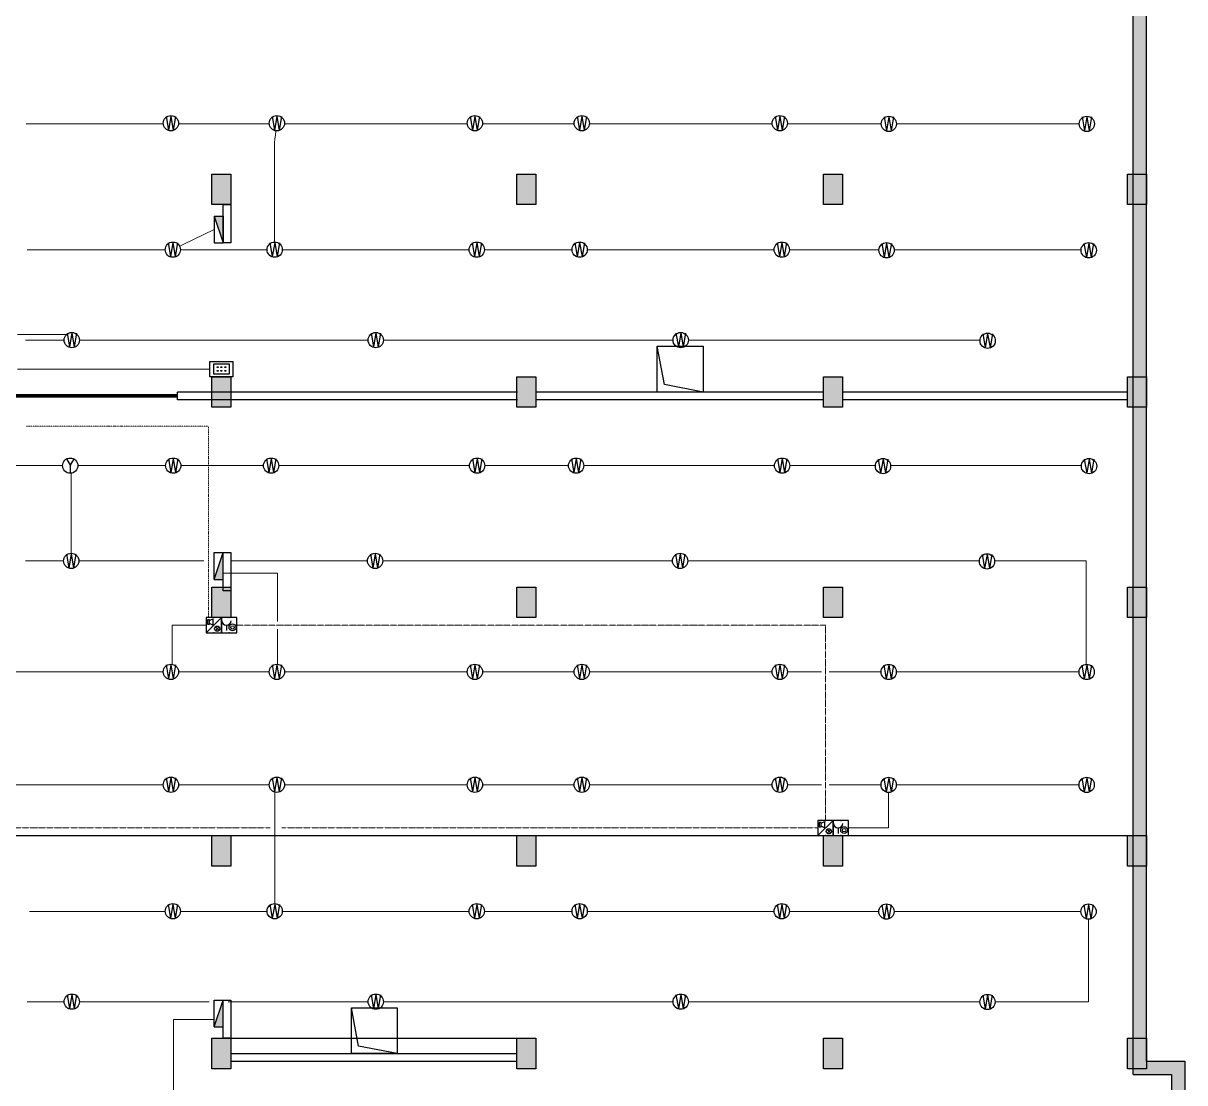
# Model space of a CAD drawing. Extents: x -1348811 to 123514, y -640545 to 749356.
# Drawn here: x -527251 to -496868, y -103422 to -75716 of the extents above; entities that cross this region are included whole.
import ezdxf
from ezdxf.enums import TextEntityAlignment as Align

# ---------------------------------------------------------------- set-up
doc = ezdxf.new("R2010")
doc.units = 0
doc.header["$LTSCALE"] = 10
doc.header["$MEASUREMENT"] = 0
for name, pattern in [('ACAD_ISO11W100', [33.5, 12, -3, 12, -3, 0.5, -3]), ('DASH', [0.35, 0.25, -0.1]), ('DASHDOT', [25.4, 12.7, -6.35, 0, -6.35]), ('常规', [20, 10, 0, 10])]:
    doc.linetypes.add(name, pattern=pattern)
doc.layers.get('0').update_dxf_attribs({"linetype": 'CONTINUOUS'})
for name, color, linetype in [('COLU', 1, 'CONTINUOUS'), ('COLU_HATCH', 252, 'CONTINUOUS'), ('jlq', 1, 'CONTINUOUS'), ('JPS-WALL', 7, 'CONTINUOUS'), ('JPS-XHS', 7, 'CONTINUOUS'), ('PUB_HATCH', 9, 'CONTINUOUS'), ('RD-equip', 3, 'CONTINUOUS'), ('RD-Text', 4, 'CONTINUOUS'), ('STAIR', 9, 'CONTINUOUS'), ('wall', 8, 'CONTINUOUS'), ('WINDOW', 4, 'CONTINUOUS'), ('排水设施', 163, 'CONTINUOUS')]:
    doc.layers.add(name, color=color, linetype=linetype)
doc.layers.add('RD-Line', color=2, linetype='常规', lineweight=0)
doc.styles.add('_TEL_DIM', font='SIMPLEX', dxfattribs={"width": 0.8, "height": 3.5, "bigfont": 'HZTXT'})
doc.styles.add('FS1', font='txt4.shx', dxfattribs={"width": 0.8, "bigfont": 'fstxt.shx'})
doc.styles.get("Standard").update_dxf_attribs({"font": 'GBENOR', "bigfont": 'GBCBIG'})
doc.linetypes.add('HD', pattern='A,3.5,-0.1,["HD",_TEL_DIM,S=0.07,R=0,X=0,Y=-0.1],-0.52', length=4.12)

# ---------------------------------------------------------------- blocks, each defined once
blk = doc.blocks.new('zw')
at = {"layer": 'COLU_HATCH'}
for points in [[(71950, -41100), (72450, -41100), (72450, -41900), (71950, -41900)], [(79927, -41100), (80427, -41100), (80427, -41900), (79927, -41900)], [(87950, -41100), (88450, -41100), (88450, -41900), (87950, -41900)], [(95900, -41100), (96400, -41100), (96400, -41900), (95900, -41900)], [(71950, -46400), (72450, -46400), (72450, -47200), (71950, -47200)], [(79927, -46400), (80427, -46400), (80427, -47200), (79927, -47200)], [(87950, -46400), (88450, -46400), (88450, -47200), (87950, -47200)], [(95900, -46400), (96400, -46400), (96400, -47200), (95900, -47200)], [(71950, -51900), (72450, -51900), (72450, -52700), (71950, -52700)], [(79927, -51900), (80427, -51900), (80427, -52700), (79927, -52700)], [(87950, -51900), (88450, -51900), (88450, -52700), (87950, -52700)], [(95900, -51900), (96400, -51900), (96400, -52700), (95900, -52700)], [(71950, -58400), (72450, -58400), (72450, -59200), (71950, -59200)], [(79927, -58400), (80427, -58400), (80427, -59200), (79927, -59200)], [(87950, -58400), (88450, -58400), (88450, -59200), (87950, -59200)], [(95900, -58400), (96400, -58400), (96400, -59200), (95900, -59200)], [(71950, -63700), (72450, -63700), (72450, -64500), (71950, -64500)], [(79927, -63700), (80427, -63700), (80427, -64500), (79927, -64500)], [(87950, -63700), (88450, -63700), (88450, -64500), (87950, -64500)], [(95900, -63700), (96400, -63700), (96400, -64500), (95900, -64500)]]:
    blk.add_hatch(color=256, dxfattribs=at).paths.add_polyline_path(points)
at = {"layer": 'COLU'}
for points in [[(71950, -41100), (72450, -41100), (72450, -41900), (71950, -41900)], [(79927, -41100), (80427, -41100), (80427, -41900), (79927, -41900)], [(87950, -41100), (88450, -41100), (88450, -41900), (87950, -41900)], [(95900, -41100), (96400, -41100), (96400, -41900), (95900, -41900)], [(71950, -46400), (72450, -46400), (72450, -47200), (71950, -47200)], [(79927, -46400), (80427, -46400), (80427, -47200), (79927, -47200)], [(87950, -46400), (88450, -46400), (88450, -47200), (87950, -47200)], [(95900, -46400), (96400, -46400), (96400, -47200), (95900, -47200)], [(71950, -51900), (72450, -51900), (72450, -52700), (71950, -52700)], [(79927, -51900), (80427, -51900), (80427, -52700), (79927, -52700)], [(87950, -51900), (88450, -51900), (88450, -52700), (87950, -52700)], [(95900, -51900), (96400, -51900), (96400, -52700), (95900, -52700)], [(71950, -58400), (72450, -58400), (72450, -59200), (71950, -59200)], [(79927, -58400), (80427, -58400), (80427, -59200), (79927, -59200)], [(87950, -58400), (88450, -58400), (88450, -59200), (87950, -59200)], [(95900, -58400), (96400, -58400), (96400, -59200), (95900, -59200)], [(71950, -63700), (72450, -63700), (72450, -64500), (71950, -64500)], [(79927, -63700), (80427, -63700), (80427, -64500), (79927, -64500)], [(87950, -63700), (88450, -63700), (88450, -64500), (87950, -64500)], [(95900, -63700), (96400, -63700), (96400, -64500), (95900, -64500)]]:
    blk.add_lwpolyline(points, close=True, dxfattribs=at)
blk = doc.blocks.new('jlqq')
at = {"layer": 'PUB_HATCH'}
h = blk.add_hatch(color=256, dxfattribs=at)
h.paths.add_polyline_path([(97555, -31015), (89105, -31015), (89105, -36415), (73105, -36415), (73105, -42615), (97205, -42615), (97205, -71865), (98205, -71865), (98205, -74756), (98555, -74757), (98555, -71515), (97555, -71515)])
h.paths.add_polyline_path([(97205, -42315), (73405, -42315), (73405, -36715), (89405, -36715), (89405, -31315), (97205, -31315)], flags=16)
at = {"layer": 'jlq'}
for p, q in [((97555, -71515), (97555, -31015)), ((97205, -71865), (97205, -42615)), ((97555, -71515), (98555, -71515)), ((98555, -71515), (98555, -74757)), ((97205, -71865), (98205, -71865)), ((98205, -71865), (98205, -74756))]:
    blk.add_line(p, q, dxfattribs=at)
blk = doc.blocks.new('A$C00D673E7')
at = {"layer": '排水设施'}
blk.add_lwpolyline([(0, 0), (1200, 0), (1200, 1200), (0, 1200)], close=True, dxfattribs=at)
blk.add_lwpolyline([(1200, 1200), (189, 1005), (0, 0)], dxfattribs=at)
blk = doc.blocks.new('WG')
at = {"layer": 'RD-equip'}
blk.add_circle((0, 0), 200, dxfattribs=at)
at = {"layer": 'RD-equip', "color": 4, "style": 'FS1', "width": 0.8}
blk.add_attdef('消防', text='', height=360, dxfattribs=at).set_placement((0, 0), align=Align.MIDDLE)
blk = doc.blocks.new('WWWW')
at = {"layer": 'RD-equip'}
blk.add_blockref('WG', (0, 0), dxfattribs=at).add_auto_attribs({'消防': 'W'})
blk = doc.blocks.new('yy')
at = {"layer": 'RD-equip'}
blk.add_circle((0, 0), 200, dxfattribs=at)
at = {"layer": 'RD-equip', "color": 4, "style": 'FS1', "width": 0.8}
blk.add_attdef('Y', text='', height=360, dxfattribs=at).set_placement((0, 0), align=Align.MIDDLE)
blk = doc.blocks.new('YYYY')
at = {"layer": 'RD-equip'}
blk.add_blockref('yy', (0, 0), dxfattribs=at).add_auto_attribs({'Y': 'Y'})
blk = doc.blocks.new('$equip$00001636')
for p, q in [((0.5, 0), (-0.5, 0)), ((0.5, 0), (-0.5, -1)), ((-0.5, 0), (-0.5, -1)), ((0.5, -1), (0.5, 0)), ((-0.417, -0.135, 0), (-0.417, -0.435, 0)), ((-0.269, -0.135, 0), (-0.417, -0.135, 0)), ((-0.417, -0.435, 0), (-0.269, -0.435, 0)), ((-0.269, -0.185, 0), (-0.069, -0.085, 0)), ((-0.269, -0.435, 0), (-0.269, -0.135, 0)), ((-0.069, -0.485, 0), (-0.269, -0.385, 0)), ((-0.069, -0.085, 0), (-0.069, -0.485, 0)), ((0.105, -0.602), (0.344, -0.841)), ((0.105, -0.841), (0.344, -0.602)), ((-0.5, -1), (0.5, -1))]:
    blk.add_line(p, q)
blk.add_circle((0.225, -0.722), 0.169)
for p in [(0, 0), (-0.5, -0.5), (0.5, -0.5), (0, -1)]:
    blk.add_point(p)
at = {"flags": 9}
blk.add_attdef('A', (0, 0), '', height=0.00002, dxfattribs=at)
blk.add_attdef('B', text='', height=0.4, dxfattribs=at).set_placement((0.884, -0.7), align=Align.MIDDLE_CENTER)
blk = doc.blocks.new('$equip$00001630')
for p, q in [((-0.5, 0), (-0.5, -1)), ((0.5, 0), (-0.5, 0)), ((0.5, -1), (0.5, 0)), ((-0.169, -0.5), (-0.169, -0.85)), ((-0.5, -1), (0.5, -1))]:
    blk.add_line(p, q)
for radius in [0.226, 0.113]:
    blk.add_circle((0.227, -0.64), radius)
blk.add_arc((-0.169, -0.2), 0.3, 180, 0)
for p in [(0, 0), (-0.5, -0.5), (0.5, -0.5), (0, -1)]:
    blk.add_point(p)
at = {"flags": 9}
blk.add_attdef('A', (0, 0), '', height=0.00002, dxfattribs=at)
blk.add_attdef('B', text='', height=0.4, dxfattribs=at).set_placement((0.884, -0.7), align=Align.MIDDLE_CENTER)
blk = doc.blocks.new('DXHS')
at = {"layer": 'JPS-XHS'}
blk.add_hatch(color=256, dxfattribs=at).paths.add_polyline_path([(-350, 240), (-350, 0), (350, 0)])
at = {"layer": 'JPS-XHS', "linetype": 'Continuous'}
for p, q in [((-350, 240), (-350, 0)), ((-350, 240), (350, 240)), ((-350, 0), (350, 0)), ((350, 240), (350, 0))]:
    blk.add_line(p, q, dxfattribs=at)
at = {"layer": 'JPS-XHS'}
blk.add_line((-350, 240), (350, 0), dxfattribs=at)
blk = doc.blocks.new('dafsdgdgdfgh')
at = {"layer": 'RD-equip'}
blk.add_lwpolyline([(300, 400), (300, 0), (-300, 0), (-300, 400)], close=True, dxfattribs=at)
at = {"layer": 'RD-Text'}
for points in [[(200, 333), (200, 67), (-200, 67), (-200, 333)], [(-113, 257), (-87, 257), (-87, 237), (-113, 237)], [(-113, 163), (-87, 163), (-87, 143), (-113, 143)], [(-13, 257), (13, 257), (13, 237), (-13, 237)], [(-13, 163), (13, 163), (13, 143), (-13, 143)], [(87, 257), (113, 257), (113, 237), (87, 237)], [(87, 163), (113, 163), (113, 143), (87, 143)]]:
    blk.add_lwpolyline(points, close=True, dxfattribs=at)

msp = doc.modelspace()

# ---------------------------------------------------------------- linework, layer by layer
at = {"layer": 'COLU_HATCH'}
msp.add_line((-522067.7, -102259.4), (-514067.7, -102259.4), dxfattribs=at)
at = {"layer": 'JPS-WALL'}
for points in [[(-521817.7, -80459.4), (-521817.7, -81459.4), (-522017.7, -81459.4), (-522017.7, -80459.4)], [(-521817.7, -89559.4), (-521817.7, -90559.4), (-522017.7, -90559.4), (-522017.7, -89559.4)], [(-521817.7, -101259.4), (-521817.7, -102259.4), (-522017.7, -102259.4), (-522017.7, -101259.4)]]:
    msp.add_lwpolyline(points, close=True, dxfattribs=at)
at = {"layer": 'RD-Line'}
for p, q in [((-524210.5, -78346.9), (-527170.9, -78346.9)), ((-523587, -78346.9), (-524210.5, -78346.9)), ((-520816.4, -78346.9), (-523188.4, -78346.9)), ((-515637, -78346.9), (-520417.7, -78346.9)), ((-512839.1, -78346.9), (-515238.4, -78346.9)), ((-507659.8, -78346.9), (-512440.5, -78346.9)), ((-504808.5, -78346.9), (-507261.1, -78346.9)), ((-499629.2, -78346.9), (-504408.5, -78346.9)), ((-520678.9, -78839.9), (-520641.1, -78529)), ((-520678.9, -81437.1), (-520678.9, -78839.9)), ((-522257.7, -81109.4), (-523158, -81549.2)), ((-527145.1, -81637), (-524210.5, -81637)), ((-524210.5, -81637), (-523537.7, -81637)), ((-523137.7, -81637), (-520873.5, -81637)), ((-520473.5, -81637), (-515587.7, -81637)), ((-515187.7, -81637), (-512896.2, -81637)), ((-512496.2, -81637), (-507610.4, -81637)), ((-507210.4, -81637), (-504865.9, -81637)), ((-504467.2, -81637), (-499580.1, -81637)), ((-526118, -83856.1), (-527399, -83856.1)), ((-527191.9, -84001.3), (-526180.4, -84001.3)), ((-525780.4, -84001.3), (-524210.5, -84001.3)), ((-524210.5, -84001.3), (-518230.4, -84001.3)), ((-517830.4, -84001.3), (-510253.1, -84001.3)), ((-509853.1, -84001.3), (-502222.8, -84001.3)), ((-528516.5, -87284.8), (-526222, -87284.8)), ((-525995.1, -89575), (-525995.1, -87483)), ((-525822, -87284.8), (-524210, -87284.8)), ((-524210, -87284.8), (-523527.4, -87284.8)), ((-523127.4, -87284.8), (-520966.5, -87284.8)), ((-520566.5, -87284.8), (-515577.4, -87284.8)), ((-515177.4, -87284.8), (-512989.3, -87284.8)), ((-512589.3, -87284.8), (-507600.1, -87284.8)), ((-507200.1, -87284.8), (-504960.5, -87284.8)), ((-504561.3, -87284.8), (-499571.4, -87284.8)), ((-527195.4, -89775), (-526196, -89775)), ((-525796, -89775), (-524210, -89775)), ((-524210, -89775), (-522527.1, -89775)), ((-521811.1, -89775), (-518246, -89775)), ((-517846, -89775), (-510268.8, -89775)), ((-509868.8, -89775), (-502240, -89775)), ((-501840.8, -89775), (-499443.1, -89775)), ((-499443.1, -92480.9), (-499443.1, -89775)), ((-522017.7, -90096.8), (-520600.7, -90096.8)), ((-520600.7, -91359.4), (-520600.7, -90096.8)), ((-522467.6, -91459.4), (-523354.4, -91459.4)), ((-523354.4, -92479.3), (-523354.4, -91459.4)), ((-520600.7, -92477.2), (-520600.7, -91559.4)), ((-528367, -92676.5), (-524210, -92676.5)), ((-524210, -92676.5), (-523587.7, -92676.5)), ((-523187.7, -92676.5), (-520817, -92676.5)), ((-520417, -92676.5), (-515637.7, -92676.5)), ((-515237.7, -92676.5), (-512839.8, -92676.5)), ((-512439.8, -92676.5), (-507660.5, -92676.5)), ((-507260.5, -92676.5), (-506367.6, -92676.5)), ((-506167.6, -92676.5), (-504812.7, -92676.5)), ((-504412.8, -92676.5), (-499633.4, -92676.5)), ((-524210, -95632.6), (-528367.1, -95632.6)), ((-523587.7, -95632.6), (-524210, -95632.6)), ((-520817, -95632.6), (-523187.8, -95632.6)), ((-515637.7, -95632.6), (-520417.1, -95632.6)), ((-512839.7, -95632.6), (-515237.8, -95632.6)), ((-507660.4, -95632.6), (-512439.8, -95632.6)), ((-506367.6, -95632.6), (-507260.5, -95632.6)), ((-504812.8, -95632.6), (-506167.6, -95632.6)), ((-499633.4, -95632.6), (-504412.8, -95632.6)), ((-520671.3, -98737), (-520671.3, -95821)), ((-504619.5, -95832.5), (-504619.5, -96759.4)), ((-505667.7, -96759.4), (-504619.5, -96759.4)), ((-524210, -98945.2), (-527091.3, -98945.2)), ((-523537.5, -98945.2), (-524210, -98945.2)), ((-520873.3, -98945.2), (-523137.9, -98945.2)), ((-515587.5, -98945.2), (-520473.6, -98945.2)), ((-512896.1, -98945.2), (-515187.9, -98945.2)), ((-507610.3, -98945.2), (-512496.4, -98945.2)), ((-504871, -98945.2), (-507210.6, -98945.2)), ((-499585.2, -98945.2), (-504471, -98945.2)), ((-499388.6, -99145.2), (-499388.6, -101306.9)), ((-526180.2, -101309.5), (-527147.3, -101309.5)), ((-524210, -101309.5), (-525780.5, -101309.5)), ((-522386.1, -101309.5), (-524210, -101309.5)), ((-518230.2, -101309.5), (-521892.2, -101309.5)), ((-510253, -101309.5), (-517830.5, -101309.5)), ((-502227.9, -101309.5), (-509853.3, -101309.5)), ((-501828, -101306.9), (-499388.6, -101306.9)), ((-522257.7, -101769), (-523317.8, -101769)), ((-523317.8, -104191.1), (-523317.8, -101769))]:
    msp.add_line(p, q, dxfattribs=at)
at = {"layer": 'RD-Line', "linetype": 'HD', "ltscale": 0.4}
msp.add_line((-527399, -84759.5), (-522367.6, -84759.5), dxfattribs=at)
at = {"layer": 'RD-Line', "color": 1, "linetype": 'DASHDOT', "ltscale": 0.04}
for p in [(-527175.4, -86254.1), (-522407.9, -91259.4)]:
    msp.add_line(p, (-522407.9, -86254.1), dxfattribs=at)
at = {"layer": 'RD-Line', "color": 1, "linetype": 'ACAD_ISO11W100', "ltscale": 0.05}
for p, q in [((-521667.7, -91459.4), (-506267.6, -91459.4)), ((-506267.6, -96559.5), (-506267.6, -91459.4)), ((-520794.8, -96759.4), (-529722.7, -96759.4)), ((-506467.6, -96759.4), (-520489.5, -96759.4))]:
    msp.add_line(p, q, dxfattribs=at)
at = {"layer": 'STAIR'}
msp.add_line((-537817.7, -96959.4), (-498167.7, -96959.4), dxfattribs=at)
at = {"layer": 'wall'}
for p, q in [((-514317.7, -85359.4), (-523217.7, -85359.4)), ((-523217.7, -85559.4), (-523217.7, -85359.4)), ((-506317.7, -85359.4), (-513817.7, -85359.4)), ((-498367.7, -85359.4), (-505817.7, -85359.4)), ((-514317.7, -85559.4), (-523217.7, -85559.4)), ((-506317.7, -85559.4), (-513817.7, -85559.4)), ((-498367.7, -85559.4), (-505817.7, -85559.4)), ((-521817.7, -102659.4), (-514340.4, -102659.4)), ((-521817.7, -102859.4), (-514340.4, -102859.4))]:
    msp.add_line(p, q, dxfattribs=at)
at = {"layer": 'WINDOW', "linetype": 'DASH', "ltscale": 2, "const_width": 100}
msp.add_lwpolyline([(-523217.7, -85459.4), (-528917.7, -85459.4)], dxfattribs=at)

# ---------------------------------------------------------------- block references
at = {"xscale": 0.9999, "yscale": 0.9999, "zscale": 0.9999}
msp.add_blockref('dafsdgdgdfgh', (-522067.7, -84959.4), dxfattribs=at)
at = {"layer": 'COLU'}
msp.add_blockref('zw', (-594267.7, -38559.4), dxfattribs=at)
at = {"layer": 'jlq'}
msp.add_blockref('jlqq', (-595422.9, -31344.6), dxfattribs=at)
at = {"layer": 'JPS-XHS', "xscale": -1, "rotation": 90}
msp.add_blockref('DXHS', (-522017.7, -81109.4), dxfattribs=at)
at = {"layer": 'JPS-XHS', "rotation": 90}
for p in [(-522017.7, -89909.4), (-522017.7, -101609.4)]:
    msp.add_blockref('DXHS', p, dxfattribs=at)
at = {"layer": 'RD-equip'}
for name, p in [('WWWW', (-523387.7, -78330.5)), ('WWWW', (-520617, -78330.5)), ('WWWW', (-515437.7, -78330.5)), ('WWWW', (-512639.8, -78330.5)), ('WWWW', (-507460.5, -78330.5)), ('WWWW', (-504608.5, -78346.9)), ('WWWW', (-499429.2, -78346.9)), ('WWWW', (-523337.7, -81637)), ('WWWW', (-520673.5, -81637)), ('WWWW', (-515387.7, -81637)), ('WWWW', (-512696.2, -81637)), ('WWWW', (-507410.4, -81637)), ('WWWW', (-504666.6, -81653.4)), ('WWWW', (-499380.8, -81653.4)), ('WWWW', (-525980.4, -84001.3)), ('WWWW', (-518030.4, -84001.3)), ('WWWW', (-510053.1, -84001.3)), ('WWWW', (-502023.5, -84017.7)), ('YYYY', (-526022, -87284.8)), ('WWWW', (-523327.4, -87284.8)), ('WWWW', (-520766.5, -87284.8)), ('WWWW', (-515377.4, -87284.8)), ('WWWW', (-512789.3, -87284.8)), ('WWWW', (-507400.1, -87284.8)), ('WWWW', (-504760.9, -87297.1)), ('WWWW', (-499371.7, -87297.1)), ('WWWW', (-525996, -89775)), ('WWWW', (-518046, -89775)), ('WWWW', (-510068.8, -89775)), ('WWWW', (-502040.4, -89787.3)), ('WWWW', (-523387.7, -92676.5)), ('WWWW', (-520617, -92676.5)), ('WWWW', (-515437.7, -92676.5)), ('WWWW', (-512639.8, -92676.5)), ('WWWW', (-507460.5, -92676.5)), ('WWWW', (-504612.8, -92680.6)), ('WWWW', (-499433.4, -92680.6)), ('WWWW', (-523387.7, -95628.5)), ('WWWW', (-520617, -95628.5)), ('WWWW', (-515437.7, -95628.5)), ('WWWW', (-512639.8, -95628.5)), ('WWWW', (-507460.5, -95628.5)), ('WWWW', (-504612.8, -95632.6)), ('WWWW', (-499433.4, -95632.6)), ('WWWW', (-523337.7, -98937)), ('WWWW', (-520673.5, -98937)), ('WWWW', (-515387.7, -98937)), ('WWWW', (-512696.2, -98937)), ('WWWW', (-507410.4, -98937)), ('WWWW', (-504671, -98945.2)), ('WWWW', (-499385.2, -98945.2)), ('WWWW', (-525980.4, -101301.3)), ('WWWW', (-518030.4, -101301.3)), ('WWWW', (-510053.1, -101301.3)), ('WWWW', (-502027.9, -101309.5))]:
    msp.add_blockref(name, p, dxfattribs=at)
at = {"layer": 'RD-equip', "xscale": 399.9743999999482, "yscale": 399.9743999999482}
for name, p, zscale in [('$equip$00001636', (-522267.6, -91259.4), 399.9744), ('$equip$00001630', (-521867.7, -91259.4), 399.9744000000001), ('$equip$00001636', (-506267.6, -96559.5), 399.9744), ('$equip$00001630', (-505867.7, -96559.5), 399.9744000000001)]:
    msp.add_blockref(name, p, dxfattribs=dict(at, zscale=zscale))
at = {"layer": '排水设施', "xscale": -1, "rotation": 180}
for p in [(-510667.7, -84159.4), (-518667.7, -101459.4)]:
    msp.add_blockref('A$C00D673E7', p, dxfattribs=at)

doc.saveas('drawing.dxf')
